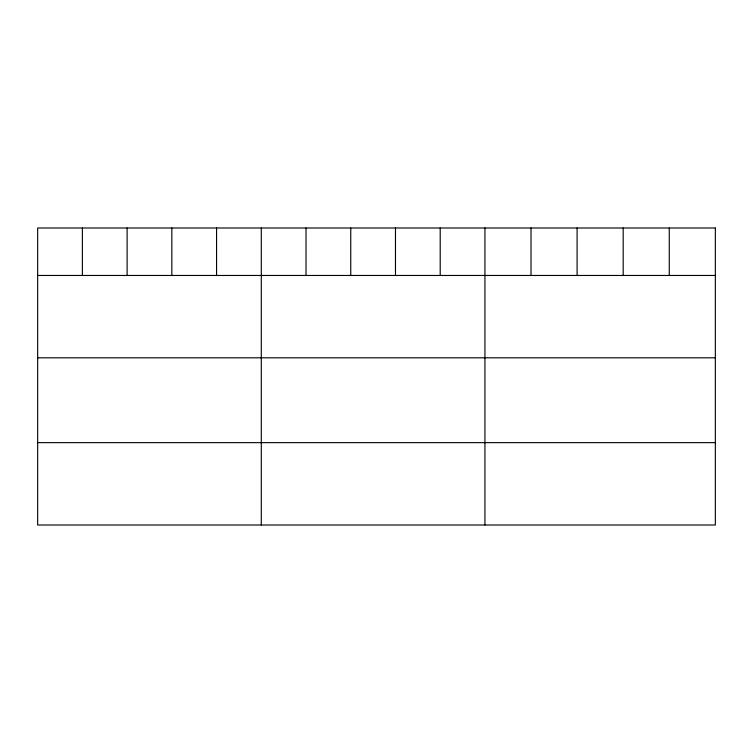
<?xml version="1.0" encoding="UTF-8"?>
<svg xmlns="http://www.w3.org/2000/svg" width="753" height="753" viewBox="0 0 753 753"><rect width="100%" height="100%" fill="white"/><g stroke="black" fill="none" stroke-linecap="round" stroke-linejoin="round"><path stroke-width="1.13" d="M37.65 275.466L715.35 275.466M37.65 357.807L715.35 357.807M37.65 442.651L715.35 442.651M669.266 227.999L669.266 275.466M623.183 227.999L623.183 275.466M577.099 227.999L577.099 275.466M531.016 227.999L531.016 275.466M484.932 227.999L484.932 525.001M440.204 227.999L440.204 275.466M395.476 227.999L395.476 275.466M350.747 227.999L350.747 275.466M306.019 227.999L306.019 275.466M261.291 227.999L261.291 525.001M216.563 227.999L216.563 275.466M171.835 227.999L171.835 275.466M127.106 227.999L127.106 275.466M82.378 227.999L82.378 275.466M715.35 227.999L37.65 227.999L37.65 525.001L715.35 525.001L715.35 227.999"/></g></svg>
